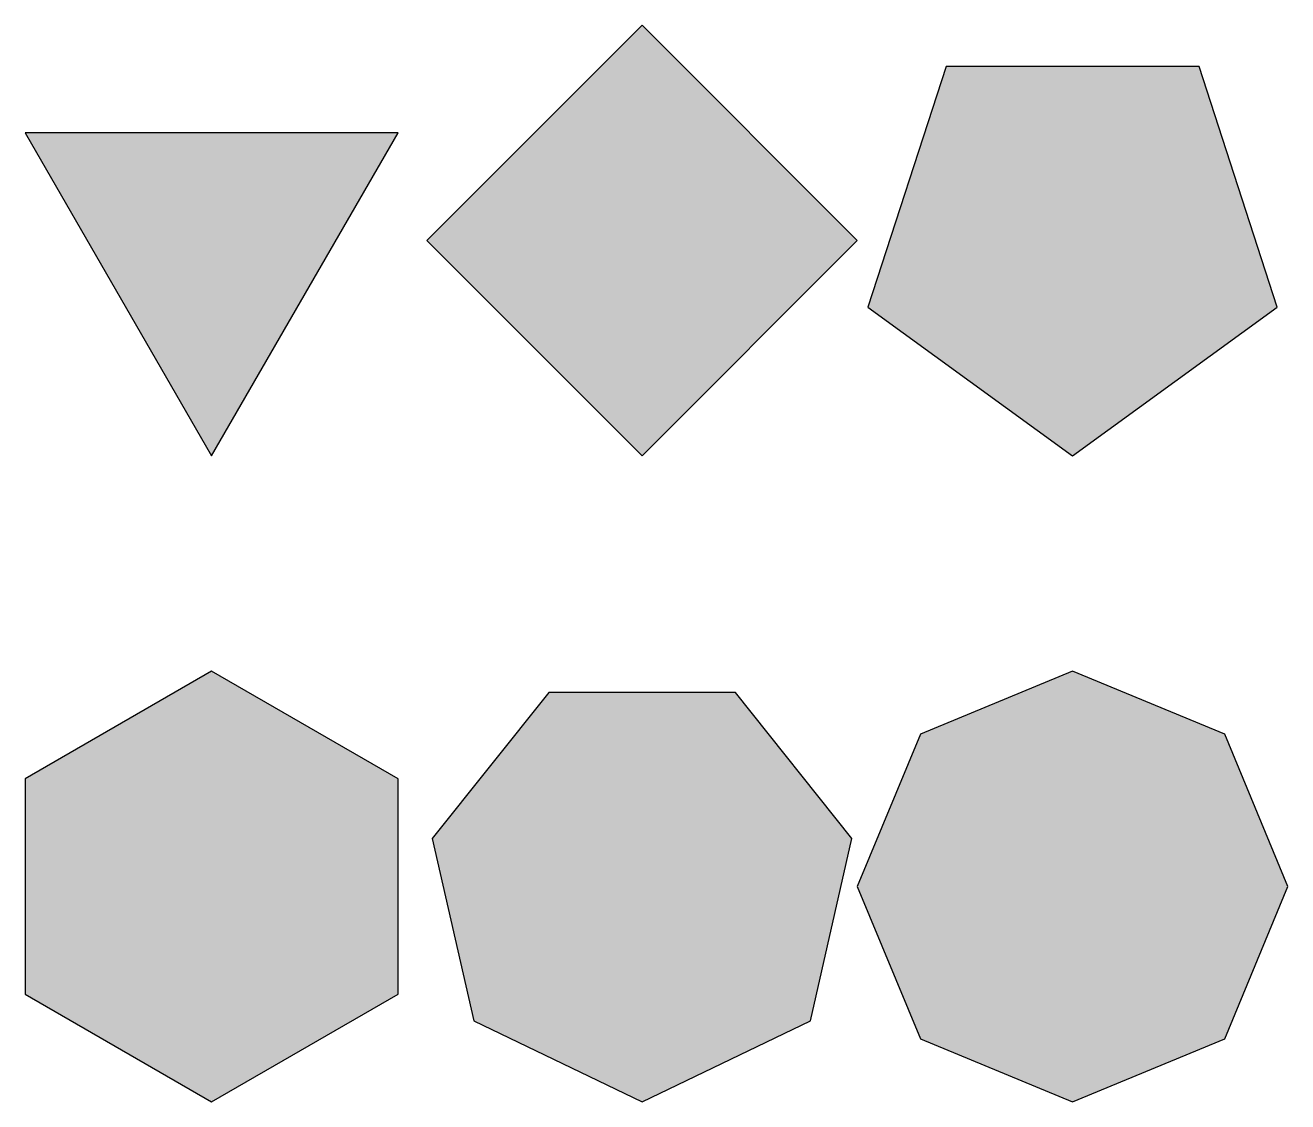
# Model space of a CAD drawing. Header units: millimetres. Extents: x 1.3 to 60, y -20 to 30.
import ezdxf

# ---------------------------------------------------------------- set-up
doc = ezdxf.new("R2010")
doc.units = ezdxf.units.MM
doc.layers.get('0').update_dxf_attribs({"lineweight": 25, "true_color": 0xffffff})

msp = doc.modelspace()

# ---------------------------------------------------------------- hatches: boundary and pattern name
for points in [[(40, 20), (30, 30), (20, 20), (30, 10)], [(59.511, 16.91), (55.878, 28.09), (44.122, 28.09), (40.489, 16.91), (50, 10)], [(18.66, 25), (1.34, 25), (10, 10)], [(18.66, -15), (18.66, -5), (10, 0), (1.34, -5), (1.34, -15), (10, -20)], [(57.071, -17.071), (60, -10), (57.071, -2.929), (50, 0), (42.929, -2.929), (40, -10), (42.929, -17.071), (50, -20)], [(37.818, -16.235), (39.749, -7.775), (34.339, -0.99), (25.661, -0.99), (20.251, -7.775), (22.182, -16.235), (30, -20)]]:
    msp.add_hatch(color=256).paths.add_polyline_path(points, flags=0)

# ---------------------------------------------------------------- linework, layer by layer
at = {"flags": 128}
for points in [[(40, 20), (30, 30), (20, 20), (30, 10)], [(59.511, 16.91), (55.878, 28.09), (44.122, 28.09), (40.489, 16.91), (50, 10)], [(18.66, 25), (1.34, 25), (10, 10)], [(18.66, -15), (18.66, -5), (10, 0), (1.34, -5), (1.34, -15), (10, -20)], [(57.071, -17.071), (60, -10), (57.071, -2.929), (50, 0), (42.929, -2.929), (40, -10), (42.929, -17.071), (50, -20)], [(37.818, -16.235), (39.749, -7.775), (34.339, -0.99), (25.661, -0.99), (20.251, -7.775), (22.182, -16.235), (30, -20)]]:
    msp.add_lwpolyline(points, close=True, dxfattribs=at)

doc.saveas('drawing.dxf')
